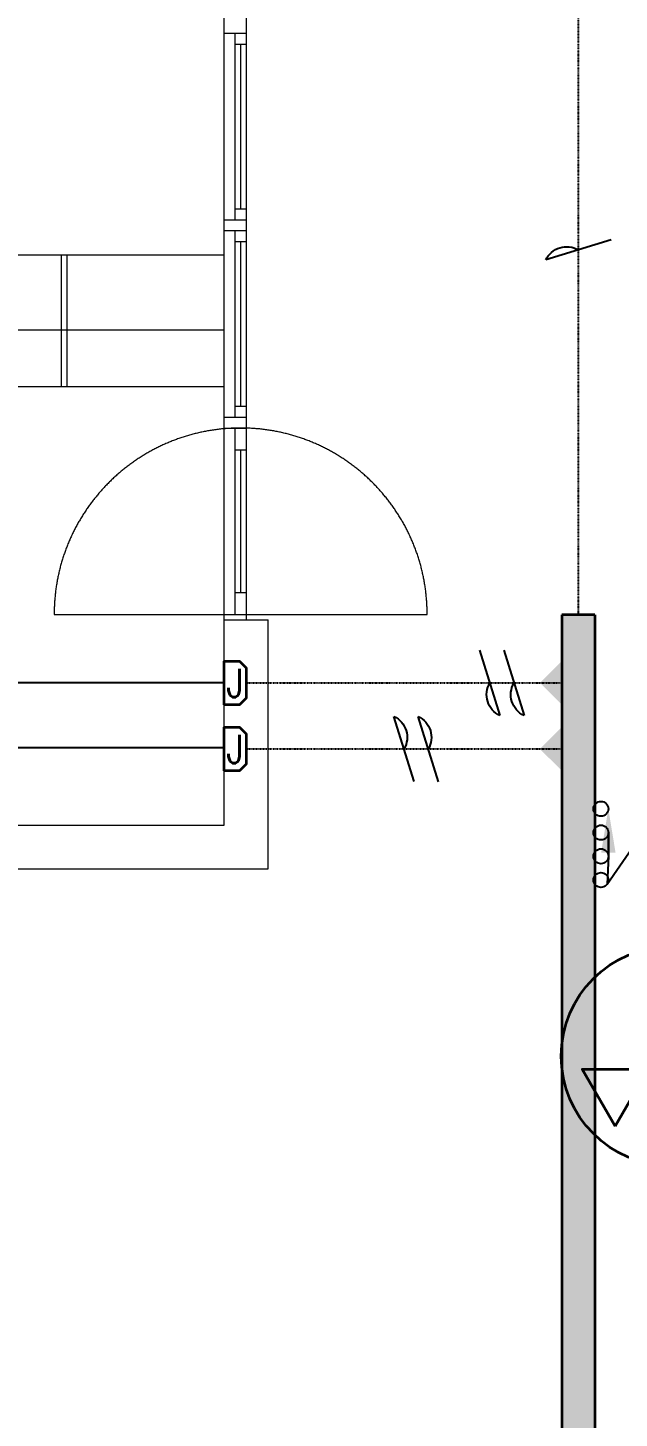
# Model space of a CAD drawing. Header units: inches. Extents: x -12418 to 57169, y -29325 to 19878.
# Drawn here: x 1733 to 4428, y -1177 to 5163 of the extents above; entities that cross this region are included whole.
import ezdxf
from ezdxf import colors
from ezdxf.entities.mleader import LeaderData, LeaderLine
from ezdxf.enums import TextEntityAlignment as Align
from ezdxf.math import Vec2, Vec3

# ---------------------------------------------------------------- set-up
doc = ezdxf.new("R2010")
doc.units = ezdxf.units.IN
doc.header["$LTSCALE"] = 25
doc.header["$MEASUREMENT"] = 0
for name, pattern in [('00-Ground Floor$0$DASHED', [0.75, 0.5, -0.25]), ('DASHDOT', [25.4, 12.7, -6.35, 0, -6.35]), ('HIDDEN', [9.525, 6.35, -3.175])]:
    doc.linetypes.add(name, pattern=pattern)
doc.layers.get('0').update_dxf_attribs({"color": 8})
for name, color, linetype in [('0 @ 50', 8, 'Continuous'), ('DRAINAGE SLEEVE', 6, 'Continuous'), ('T-WIRE', 140, 'Continuous')]:
    doc.layers.add(name, color=color, linetype=linetype)
for name, color, linetype, lineweight in [('00-Ground Floor$0$Aluminum', 251, 'Continuous', 5), ('00-Ground Floor$0$LOADING', 253, 'Continuous', 5), ('00-Ground Floor$0$Walls', 251, 'Continuous', 5), ('E-LITE-CLNG-CNDT', 6, 'DASHDOT', 35), ('E-POWR-TEXT', 6, 'Continuous', 25), ('T-CABL-TRAY', 60, 'Continuous', 35), ('T-DATA-CLNG-COND', 51, 'DASHDOT', 25), ('T-DATA-CLNG-COND @ 100', 51, 'DASHDOT', 25), ('T-DATA-FLOR-COND', 40, 'HIDDEN', 25), ('T-DATA-WALL @ 100', 33, 'Continuous', 35), ('T-SERT-CLNG @ 100', 60, 'Continuous', 35)]:
    doc.layers.add(name, color=color, linetype=linetype, lineweight=lineweight)
doc.styles.add('DC_Elc_Romans', font='elc_romans.shx', dxfattribs={"width": 0.7})
doc.styles.add('DC_Simplex', font='SIMPLEX.shx', dxfattribs={"width": 0.7})

# ---------------------------------------------------------------- blocks, each defined once
blk = doc.blocks.new('00-Ground Floor')
at = {"layer": '00-Ground Floor$0$Aluminum'}
for p, q in [((2627.9, 2463, 0), (2627.9, 7863, 0)), ((2727.9, 7863, 0), (2727.9, 2463, 0)), ((2627.9, 5138, 0), (2727.9, 5138, 0)), ((2677.9, 4288, 0), (2677.9, 5138, 0)), ((2677.9, 5088, 0), (2727.9, 5088, 0)), ((2702.9, 4338, 0), (2702.9, 5088, 0)), ((2677.9, 4338, 0), (2727.9, 4338, 0)), ((2627.9, 4288, 0), (2727.9, 4288, 0)), ((2627.9, 4238, 0), (2727.9, 4238, 0)), ((2677.9, 3388, 0), (2677.9, 4238, 0)), ((2677.9, 4188, 0), (2727.9, 4188, 0)), ((2702.9, 3438, 0), (2702.9, 4188, 0)), ((2677.9, 3438, 0), (2727.9, 3438, 0)), ((2627.9, 3388, 0), (2727.9, 3388, 0)), ((2627.9, 3338, 0), (2727.9, 3338, 0)), ((2677.9, 2488, 0), (2677.9, 3338, 0)), ((2677.9, 3238, 0), (2727.9, 3238, 0)), ((2702.9, 2588, 0), (2702.9, 3238, 0)), ((2677.9, 2588, 0), (2727.9, 2588, 0)), ((2627.9, 2488, 0), (2727.9, 2488, 0))]:
    blk.add_line(p, q, dxfattribs=at)
at = {"layer": '00-Ground Floor$0$Aluminum', "linetype": '00-Ground Floor$0$DASHED', "ltscale": 300}
blk.add_line((1852.9, 2488, 0), (3552.9, 2488, 0), dxfattribs=at)
blk.add_arc((2702.9, 2488, 0), 850, 0, 180, dxfattribs=at)
at = {"layer": '00-Ground Floor$0$LOADING'}
for p, q in [((-1672.1, 4127.6, 0), (2627.9, 4127.6, 0)), ((1886.4, 3527.6, 0), (1886.4, 4127.6, 0)), ((1911.4, 3527.6, 0), (1911.4, 4127.6, 0)), ((-1672.1, 3786.4, 0), (2627.9, 3786.4, 0)), ((-1672.1, 3527.6, 0), (2627.9, 3527.6, 0))]:
    blk.add_line(p, q, dxfattribs=at)
at = {"layer": '00-Ground Floor$0$Walls'}
for p, q in [((2627.9, 2463, 0), (2827.9, 2463, 0)), ((2627.9, 1527.6, 0), (2627.9, 2463, 0)), ((2827.9, 1327.6, 0), (2827.9, 2463, 0)), ((1625, 1527.5), (2627.9, 1527.6, 0)), ((1625.8, 1327.5), (2827.9, 1327.6, 0))]:
    blk.add_line(p, q, dxfattribs=at)
blk = doc.blocks.new('*U47')
for points in [[(-0.29, -1.9), (-1.79, 0.699), (2.54, 3.199), (4.04, 0.6)], [(-2.54, -3.199), (-4.04, -0.6), (-1.04, -0.6)]]:
    blk.add_lwpolyline(points, close=True)
blk.add_circle((0, 0), 5)
blk = doc.blocks.new('*U133')
blk.add_lwpolyline([(0, -1), (0, 1), (0.697, 1), (1, 0.697), (1, -0.697), (0.697, -1)], close=True)
at = {"style": 'DC_Simplex', "width": 0.9}
blk.add_attdef('TYPE', text='', height=1.3, dxfattribs=at).set_placement((0.5, 0), align=Align.MIDDLE_CENTER)
blk = doc.blocks.new('W-TEL')
blk.add_line((-66, -212.7), (66, 212.7))
blk.add_arc((130.7, 76), 151.2, 115.33007, 210.17896)
blk = doc.blocks.new('*U119')
at = {"layer": 'T-WIRE', "xscale": -0.006999999999825377, "yscale": 0.006999999999970897, "zscale": 0.006999999999999999}
for p in [(0, 0), (1.102, -0.003)]:
    blk.add_blockref('W-TEL', p, dxfattribs=at)
blk = doc.blocks.new('*U207')
at = {"lineweight": 0}
h = blk.add_hatch(dxfattribs=at)
h.set_pattern_fill('HEX', color=253, scale=8, angle=180, style=0)
h.set_pattern_definition([(180, (-18380.734, -2e-10), (6e-13, -43.99409), [25.4, -50.8]), (300, (-18380.734, -2e-10), (38.1, 21.99705), [25.4, -50.8]), (240, (-18406.134, -2e-10), (38.1, -21.99705), [25.4, -50.8])])
h.paths.add_polyline_path([(-4933.9, 150), (-4933.9, 0), (0, 0), (0, 150)])
at = {"color": 0}
for p, q in [((0, 150), (-4933.9, 150)), ((-4933.9, 0), (-4933.9, 150)), ((0, 0), (0, 150)), ((0, 0), (-4933.9, 0))]:
    blk.add_line(p, q, dxfattribs=at)
blk = doc.blocks.new('*U106')
blk.add_hatch(color=256).paths.add_polyline_path([(1, 0), (0, 1), (-1, 0)])
blk = doc.blocks.new('*U118')
at = {"layer": 'T-WIRE', "xscale": -0.006999999999825377, "yscale": 0.006999999999970897, "zscale": 0.006999999999999999}
blk.add_blockref('W-TEL', (0, 0), dxfattribs=at)

msp = doc.modelspace()

# ---------------------------------------------------------------- linework, layer by layer
at = {"layer": 'DRAINAGE SLEEVE', "ltscale": 1.033}
for centre in [(4344.7, 1601.6), (4344.7, 1493.4), (4344.7, 1385.3), (4344.7, 1277.1)]:
    msp.add_circle(centre, 33.9, dxfattribs=at)
at = {"layer": 'T-DATA-CLNG-COND', "ltscale": 0.01}
msp.add_lwpolyline([(4242, 2486.4), (4242, 6891.5, -0.166631), (4257.8, 6937.5), (4889.3, 7750.5, 0.166631), (4905.1, 7796.5), (4905.1, 8802.6)], format="xyb", dxfattribs=at)
at = {"layer": 'T-DATA-CLNG-COND', "ltscale": 0.01, "elevation": 0}
for points in [[(2727.9, 2175.5), (4167, 2175.5)], [(2727.9, 1874.5), (4167, 1874.5)]]:
    msp.add_lwpolyline(points, dxfattribs=at)
at = {"layer": 'T-DATA-FLOR-COND', "ltscale": 0.01, "elevation": 0}
for points in [[(-969, 3527.6), (-969, 1956.7, 0.414214), (-894, 1881.7), (2627.9, 1881.7)], [(2627.9, 2175.5), (823.4, 2175.5, -0.414214), (748.4, 2250.5), (748.4, 3527.6)]]:
    msp.add_lwpolyline(points, format="xyb", dxfattribs=at)

# ---------------------------------------------------------------- block references
at = {"layer": '0 @ 50', "xscale": 100, "yscale": 100, "zscale": 100}
for name, p, rotation in [('*U118', (4242, 4150.6), 90.00000000000001), ('*U119', (3948.4, 2175.5), 180.0000000000007)]:
    msp.add_blockref(name, p, dxfattribs=dict(at, rotation=rotation))
msp.add_blockref('*U119', (3447.5, 1874.5), dxfattribs=at)
at = {"layer": 'E-LITE-CLNG-CNDT'}
msp.add_blockref('00-Ground Floor', (0, 0), dxfattribs=at)
at = {"layer": 'T-CABL-TRAY', "linetype": 'Continuous', "rotation": 89.99999999999999}
msp.add_blockref('*U207', (4317, 2486.4), dxfattribs=at)
at = {"layer": 'T-DATA-CLNG-COND @ 100', "xscale": -100, "yscale": 100, "zscale": 100, "rotation": 90.00000000001782}
for p in [(4167, 2175.5, 0), (4167, 1874.5, 0)]:
    msp.add_blockref('*U106', p, dxfattribs=at)
at = {"layer": 'T-DATA-WALL @ 100', "xscale": 100, "yscale": 100, "zscale": 100}
for p in [(2627.9, 2175.5, 0), (2627.9, 1874.5, 0)]:
    msp.add_blockref('*U133', p, dxfattribs=at).add_auto_attribs({'TYPE': 'J'})
at = {"layer": 'T-SERT-CLNG @ 100', "xscale": 100, "yscale": 100, "zscale": 100}
msp.add_blockref('*U47', (4663.9, 474.1), dxfattribs=at)

# ---------------------------------------------------------------- leaders
at = {"layer": 'E-POWR-TEXT'}
ml = msp.add_multileader_mtext('Standard', dxfattribs=at)
ml.set_content('SLEEVES RESERVATION\\PFOR CONNECTION \\PBETWEEN TC-OPD.GF\\PAND TC-OPD.FF', color=256, style='DC_Elc_Romans')
ml.set_leader_properties(color=45)
ml.build(insert=Vec2(0, 0))
ml.multileader.update_dxf_attribs({"dogleg_length": 2, "arrow_head_size": 200, "scale": 100})
ctx = ml.context
ctx.base_point, ctx.scale, ctx.char_height, ctx.arrow_head_size, ctx.landing_gap_size, ctx.plane_origin = Vec3(5492.6, 2762), 100, 200, 200, 200, Vec3(9932.9, 4494)
notes = []
notes.append((ctx, [(0, (1, 1, 0), (5407.9, 2762), (1, 0), 84.7, [(3, [(4378.6, 1601.6), (4378.6, 1493.4), (4378.6, 1385.3), (4372.7, 1257.9)], 0, [])])]))
ctx.mtext.insert, ctx.mtext.flow_direction = Vec3(5692.6, 2862), 5
for ctx, leaders in notes:
    for number, flags, end, landing, length, lines in leaders:
        leader = LeaderData()
        leader.index, (leader.has_last_leader_line, leader.has_dogleg_vector, leader.attachment_direction) = number, flags
        leader.last_leader_point, leader.dogleg_vector, leader.dogleg_length = Vec3(end), Vec3(landing), length
        for number, points, colour, breaks in lines:
            line = LeaderLine()
            line.index, line.vertices, line.color, line.breaks = number, Vec3.list(points), colors.encode_raw_color(colour), breaks
            leader.lines.append(line)
        ctx.leaders.append(leader)

doc.saveas('drawing.dxf')
